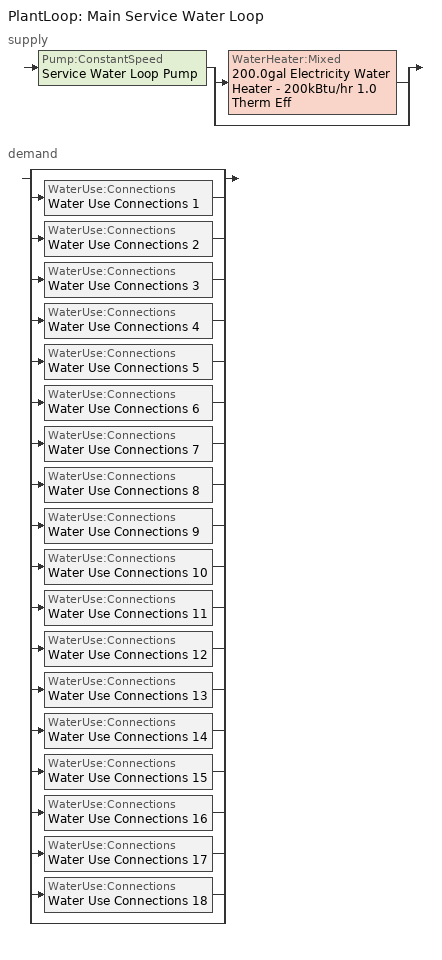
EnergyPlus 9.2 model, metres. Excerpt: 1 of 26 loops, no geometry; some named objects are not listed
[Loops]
PlantLoop 'Main Service Water Loop'
 supply: Pump:ConstantSpeed 'Service Water Loop Pump' > split
  | WaterHeater:Mixed '200.0gal Electricity Water Heater - 200kBtu/hr 1.0 Therm Eff'
  | bypass
 demand: split
  | bypass
  | WaterUse:Connections 'Water Use Connections 1'
  | WaterUse:Connections 'Water Use Connections 2'
  | WaterUse:Connections 'Water Use Connections 3'
  | WaterUse:Connections 'Water Use Connections 4'
  | WaterUse:Connections 'Water Use Connections 5'
  | WaterUse:Connections 'Water Use Connections 6'
  | WaterUse:Connections 'Water Use Connections 7'
  | WaterUse:Connections 'Water Use Connections 8'
  | WaterUse:Connections 'Water Use Connections 9'
  | WaterUse:Connections 'Water Use Connections 10'
  | WaterUse:Connections 'Water Use Connections 11'
  | WaterUse:Connections 'Water Use Connections 12'
  | WaterUse:Connections 'Water Use Connections 13'
  | WaterUse:Connections 'Water Use Connections 14'
  | WaterUse:Connections 'Water Use Connections 15'
  | WaterUse:Connections 'Water Use Connections 16'
  | WaterUse:Connections 'Water Use Connections 17'
  | WaterUse:Connections 'Water Use Connections 18'
  | bypass
[Sizing:Plant]
Main Service Water Loop: Loop Type=Heating; Design Loop Exit Temperature {C}=60; Loop Design Temperature Difference {deltaC}=5; Sizing Option=NonCoincident; Zone Timesteps in Averaging Window=1; Coincident Sizing Factor Mode=None
[Pump:ConstantSpeed]
Service Water Loop Pump: Design Flow Rate {m3/s}=Autosize; Design Pump Head {Pa}=29891; Design Power Consumption {W}=Autosize; Motor Efficiency=0.7; Fraction of Motor Inefficiencies to Fluid Stream=0; Pump Control Type=Intermittent; Design Power Sizing Method=PowerPerFlowPerPressure; Design Electric Power per Unit Flow Rate {W/(m3/s)}=348701.1; Design Shaft Power per Unit Flow Rate per Unit Head {W/((m3/s)-Pa)}=1.28205
[WaterHeater:Mixed]
200.0gal Electricity Water Heater - 200kBtu/hr 1.0 Therm Eff: Tank Volume {m3}=0.757082; Setpoint Temperature Schedule=Service Water Loop Temp - 140F; Deadband Temperature Difference {deltaC}=2; Maximum Temperature Limit {C}=82.2222; Heater Control Type=Cycle; Heater Maximum Capacity {W}=58614.2; Heater Ignition Minimum Flow Rate {m3/s}=0; Heater Ignition Delay {s}=0; Heater Fuel Type=Electricity; Heater Thermal Efficiency=1; Off Cycle Parasitic Fuel Consumption Rate {W}=783.965; Off Cycle Parasitic Fuel Type=Electricity; Off Cycle Parasitic Heat Fraction to Tank=0.8; On Cycle Parasitic Fuel Consumption Rate {W}=783.965; On Cycle Parasitic Fuel Type=Electricity; On Cycle Parasitic Heat Fraction to Tank=0; Ambient Temperature Indicator=Schedule; Ambient Temperature Schedule=Water Heater Ambient Temp Schedule - 70F; Off Cycle Loss Coefficient to Ambient Temperature {W/K}=3.88091; Off Cycle Loss Fraction to Zone=1; On Cycle Loss Coefficient to Ambient Temperature {W/K}=3.88091; On Cycle Loss Fraction to Zone=1; Use Side Effectiveness=1; Source Side Effectiveness=1; Use Side Design Flow Rate {m3/s}=Autosize; Source Side Design Flow Rate {m3/s}=Autosize; Indirect Water Heating Recovery Time {hr}=1.5; Source Side Flow Control Mode=IndirectHeatPrimarySetpoint
[PlantLoop]
Main Service Water Loop: Fluid Type=Water; Plant Equipment Operation Scheme=Main Service Water Loop Operation Schemes; Maximum Loop Temperature {C}=60; Minimum Loop Temperature {C}=10; Maximum Loop Flow Rate {m3/s}=Autosize; Minimum Loop Flow Rate {m3/s}=0; Plant Loop Volume {m3}=Autocalculate; Load Distribution Scheme=Optimal; Plant Loop Demand Calculation Scheme=SingleSetpoint
[PlantEquipmentList]
Main Service Water Loop Heating Equipment List: 200.0gal Electricity Water Heater - 200kBtu/hr 1.0 Therm Eff
[PlantEquipmentOperation:HeatingLoad]
Main Service Water Loop Heating Operation Scheme: Load Range 1 Lower Limit {W}=0; Load Range 1 Upper Limit {W}=1e+09; Range 1 Equipment List=Main Service Water Loop Heating Equipment List
[PlantEquipmentOperationSchemes]
Main Service Water Loop Operation Schemes: Control Scheme 1=Main Service Water Loop Heating Operation Scheme; Control Scheme 1 Schedule=Always On Discrete
[SetpointManager:Scheduled]
Service hot water setpoint manager: Control Variable=Temperature; Schedule=Service Water Loop Temp - 140F
[WaterUse:Equipment]
Name | Peak Flow Rate {m3/s} | Flow Rate Fraction Schedule | Target Temperature Schedule | Zone | Sensible Fraction Schedule | Latent Fraction Schedule
Cafeteria_zn_1_flr_1 Service Water Use 0.24gal/min | 1.52835e-05 | NECB-C-Service Water Heating | Schedule Ruleset 5 | Sp-Cafeteria_ZN_1_FLR_1 Sys-3 Flr-1 Sch-C HPlcmt-north ZN | Schedule Ruleset 3 | Schedule Ruleset 4
Computer_class_zn_1_flr_1 Service Water Use 0.12gal/min | 7.55588e-06 | NECB-D-Service Water Heating | Schedule Ruleset 8 | Sp-Computer_Class_ZN_1_FLR_1 Sys-3 Flr-1 Sch-D HPlcmt-north ZN | Schedule Ruleset 6 | Schedule Ruleset 7
Corner_class_1_pod_1_zn_1_flr_1 Service Water Use 0.07gal/min | 4.61748e-06 | NECB-D-Service Water Heating | Schedule Ruleset 11 | Sp-Corner_Class_1_Pod_1_ZN_1_FLR_1 Sys-3 Flr-1 Sch-D HPlcmt-south ZN | Schedule Ruleset 9 | Schedule Ruleset 10
Corner_class_1_pod_2_zn_1_flr_1 Service Water Use 0.07gal/min | 4.61748e-06 | NECB-D-Service Water Heating | Schedule Ruleset 14 | Sp-Corner_Class_1_Pod_2_ZN_1_FLR_1 Sys-3 Flr-1 Sch-D HPlcmt-south ZN | Schedule Ruleset 12 | Schedule Ruleset 13
Corner_class_1_pod_3_zn_1_flr_1 Service Water Use 0.07gal/min | 4.61748e-06 | NECB-D-Service Water Heating | Schedule Ruleset 17 | Sp-Corner_Class_1_Pod_3_ZN_1_FLR_1 Sys-3 Flr-1 Sch-D HPlcmt-south ZN | Schedule Ruleset 15 | Schedule Ruleset 16
Corner_class_2_pod_1_zn_1_flr_1 Service Water Use 0.07gal/min | 4.61748e-06 | NECB-D-Service Water Heating | Schedule Ruleset 20 | Sp-Corner_Class_2_Pod_1_ZN_1_FLR_1 Sys-3 Flr-1 Sch-D HPlcmt-north ZN | Schedule Ruleset 18 | Schedule Ruleset 19
Corner_class_2_pod_2_zn_1_flr_1 Service Water Use 0.07gal/min | 4.61748e-06 | NECB-D-Service Water Heating | Schedule Ruleset 23 | Sp-Corner_Class_2_Pod_2_ZN_1_FLR_1 Sys-3 Flr-1 Sch-D HPlcmt-north ZN | Schedule Ruleset 21 | Schedule Ruleset 22
Corner_class_2_pod_3_zn_1_flr_1 Service Water Use 0.07gal/min | 4.61748e-06 | NECB-D-Service Water Heating | Schedule Ruleset 26 | Sp-Corner_Class_2_Pod_3_ZN_1_FLR_1 Sys-3 Flr-1 Sch-D HPlcmt-north ZN | Schedule Ruleset 24 | Schedule Ruleset 25
Mult_class_1_pod_1_zn_1_flr_1 Service Water Use 0.35gal/min | 2.22479e-05 | NECB-D-Service Water Heating | Schedule Ruleset 29 | Sp-Mult_Class_1_Pod_1_ZN_1_FLR_1 Sys-3 Flr-1 Sch-D HPlcmt-south ZN | Schedule Ruleset 27 | Schedule Ruleset 28
Mult_class_1_pod_2_zn_1_flr_1 Service Water Use 0.35gal/min | 2.22479e-05 | NECB-D-Service Water Heating | Schedule Ruleset 32 | Sp-Mult_Class_1_Pod_2_ZN_1_FLR_1 Sys-3 Flr-1 Sch-D HPlcmt-south ZN | Schedule Ruleset 30 | Schedule Ruleset 31
Mult_class_1_pod_3_zn_1_flr_1 Service Water Use 0.35gal/min | 2.22479e-05 | NECB-D-Service Water Heating | Schedule Ruleset 35 | Sp-Mult_Class_1_Pod_3_ZN_1_FLR_1 Sys-3 Flr-1 Sch-D HPlcmt-south ZN | Schedule Ruleset 33 | Schedule Ruleset 34
Mult_class_2_pod_1_zn_1_flr_1 Service Water Use 0.35gal/min | 2.22479e-05 | NECB-D-Service Water Heating | Schedule Ruleset 38 | Sp-Mult_Class_2_Pod_1_ZN_1_FLR_1 Sys-3 Flr-1 Sch-D HPlcmt-north ZN | Schedule Ruleset 36 | Schedule Ruleset 37
Mult_class_2_pod_2_zn_1_flr_1 Service Water Use 0.35gal/min | 2.22479e-05 | NECB-D-Service Water Heating | Schedule Ruleset 41 | Sp-Mult_Class_2_Pod_2_ZN_1_FLR_1 Sys-3 Flr-1 Sch-D HPlcmt-north ZN | Schedule Ruleset 39 | Schedule Ruleset 40
Mult_class_2_pod_3_zn_1_flr_1 Service Water Use 0.23gal/min | 1.4692e-05 | NECB-D-Service Water Heating | Schedule Ruleset 44 | Sp-Mult_Class_2_Pod_3_ZN_1_FLR_1 Sys-3 Flr-1 Sch-D HPlcmt-north ZN | Schedule Ruleset 42 | Schedule Ruleset 43
Gym_zn_1_flr_1 Service Water Use 0.55gal/min | 3.45301e-05 | NECB-B-Service Water Heating | Schedule Ruleset 47 | Sp-Gym_ZN_1_FLR_1 Sys-3 Flr-1 Sch-B HPlcmt-east ZN | Schedule Ruleset 45 | Schedule Ruleset 46
Kitchen_zn_1_flr_1 Service Water Use 0.09gal/min | 5.4179e-06 | NECB-B-Service Water Heating | Schedule Ruleset 50 | Sp-Kitchen_ZN_1_FLR_1 Sys-3 Flr-1 Sch-B HPlcmt-east ZN | Schedule Ruleset 48 | Schedule Ruleset 49
Library_media_center_zn_1_flr_1 Service Water Use 0.15gal/min | 9.65851e-06 | NECB-C-Service Water Heating | Schedule Ruleset 53 | Sp-Library_Media_Center_ZN_1_FLR_1 Sys-3 Flr-1 Sch-C HPlcmt-east ZN | Schedule Ruleset 51 | Schedule Ruleset 52
Offices_zn_1_flr_1 Service Water Use 0.17gal/min | 1.06752e-05 | NECB-A-Service Water Heating | Schedule Ruleset 56 | Sp-Offices_ZN_1_FLR_1 Sys-3 Flr-1 Sch-A HPlcmt-east ZN | Schedule Ruleset 54 | Schedule Ruleset 55
[WaterUse:Connections]
Name | Water Use Equipment 1
Water Use Connections 1 | Cafeteria_zn_1_flr_1 Service Water Use 0.24gal/min
Water Use Connections 2 | Computer_class_zn_1_flr_1 Service Water Use 0.12gal/min
Water Use Connections 3 | Corner_class_1_pod_1_zn_1_flr_1 Service Water Use 0.07gal/min
Water Use Connections 4 | Corner_class_1_pod_2_zn_1_flr_1 Service Water Use 0.07gal/min
Water Use Connections 5 | Corner_class_1_pod_3_zn_1_flr_1 Service Water Use 0.07gal/min
Water Use Connections 6 | Corner_class_2_pod_1_zn_1_flr_1 Service Water Use 0.07gal/min
Water Use Connections 7 | Corner_class_2_pod_2_zn_1_flr_1 Service Water Use 0.07gal/min
Water Use Connections 8 | Corner_class_2_pod_3_zn_1_flr_1 Service Water Use 0.07gal/min
Water Use Connections 9 | Mult_class_1_pod_1_zn_1_flr_1 Service Water Use 0.35gal/min
Water Use Connections 10 | Mult_class_1_pod_2_zn_1_flr_1 Service Water Use 0.35gal/min
Water Use Connections 11 | Mult_class_1_pod_3_zn_1_flr_1 Service Water Use 0.35gal/min
Water Use Connections 12 | Mult_class_2_pod_1_zn_1_flr_1 Service Water Use 0.35gal/min
Water Use Connections 13 | Mult_class_2_pod_2_zn_1_flr_1 Service Water Use 0.35gal/min
Water Use Connections 14 | Mult_class_2_pod_3_zn_1_flr_1 Service Water Use 0.23gal/min
Water Use Connections 15 | Gym_zn_1_flr_1 Service Water Use 0.55gal/min
Water Use Connections 16 | Kitchen_zn_1_flr_1 Service Water Use 0.09gal/min
Water Use Connections 17 | Library_media_center_zn_1_flr_1 Service Water Use 0.15gal/min
Water Use Connections 18 | Offices_zn_1_flr_1 Service Water Use 0.17gal/min
[Schedule:Day:Interval]
NECB-A-Service Water Heating Default; NECB-A-Service Water Heating Default|Wkdy Day: No, 07:00, 0.05, 08:00, 0.1, 10:00, 0.5, 16:00, 0.9, 17:00, 0.7, 18:00, 0.5, 19:00, 0.3, 22:00, 0.2, 24:00, 0.05
NECB-A-Service Water Heating Sat Day; NECB-A-Service Water Heating Sun|Hol Day; NECB-D-Service Water Heating Sat Day; NECB-D-Service Water Heating Sun|Hol Day; Schedule Day 12; Schedule Day 15; Schedule Day 18; Schedule Day 21; Schedule Day 24; Schedule Day 27; Schedule Day 30; Schedule Day 33; Schedule Day 36; Schedule Day 39; Schedule Day 42; Schedule Day 45; Schedule Day 48; Schedule Day 51; Schedule Day 54; Schedule Day 57; Schedule Day 6; Schedule Day 9: No, 24:00, 0.05
NECB-B-Service Water Heating Default; NECB-B-Service Water Heating Default|Wkdy Day: No, 01:00, 0.6, 02:00, 0.5, 09:00, 0.05, 11:00, 0.7, 12:00, 0.4, 13:00, 0.5, 15:00, 0.6, 16:00, 0.4, 18:00, 0.3, 19:00, 0.4, 20:00, 0.5, 22:00, 0.8, 24:00, 0.9
NECB-B-Service Water Heating Sat Day: No, 01:00, 0.7, 02:00, 0.6, 09:00, 0.05, 11:00, 0.7, 12:00, 0.4, 13:00, 0.5, 15:00, 0.6, 16:00, 0.4, 18:00, 0.3, 19:00, 0.4, 20:00, 0.5, 22:00, 0.8, 24:00, 0.9
NECB-B-Service Water Heating Sun|Hol Day: No, 01:00, 0.5, 02:00, 0.6, 09:00, 0.05, 11:00, 0.7, 12:00, 0.4, 13:00, 0.5, 15:00, 0.6, 16:00, 0.4, 18:00, 0.3, 19:00, 0.4, 20:00, 0.5, 22:00, 0.8, 24:00, 0.5
NECB-C-Service Water Heating Default; NECB-C-Service Water Heating Default|Wkdy Day: No, 08:00, 0.05, 09:00, 0.1, 10:00, 0.2, 11:00, 0.3, 12:00, 0.4, 16:00, 0.8, 17:00, 0.6, 18:00, 0.4, 19:00, 0.3, 21:00, 0.2, 24:00, 0.05
NECB-C-Service Water Heating Sat Day: No, 08:00, 0.05, 09:00, 0.1, 10:00, 0.2, 11:00, 0.3, 12:00, 0.5, 16:00, 0.9, 17:00, 0.7, 18:00, 0.5, 19:00, 0.3, 21:00, 0.2, 24:00, 0.05
NECB-C-Service Water Heating Sun|Hol Day: No, 10:00, 0.05, 11:00, 0.1, 12:00, 0.2, 13:00, 0.4, 15:00, 0.8, 16:00, 0.6, 17:00, 0.4, 18:00, 0.3, 19:00, 0.2, 24:00, 0.05
NECB-D-Service Water Heating Default; NECB-D-Service Water Heating Default|Wkdy Day: No, 08:00, 0.05, 10:00, 0.5, 16:00, 0.9, 17:00, 0.7, 18:00, 0.3, 21:00, 0.5, 22:00, 0.3, 24:00, 0.05
Schedule Day 10; Schedule Day 13; Schedule Day 16; Schedule Day 19; Schedule Day 22; Schedule Day 25; Schedule Day 28; Schedule Day 31; Schedule Day 34; Schedule Day 37; Schedule Day 40; Schedule Day 43; Schedule Day 46; Schedule Day 49; Schedule Day 52; Schedule Day 55; Schedule Day 58; Schedule Day 7; Service Water Loop Temp - 140F Default: No, 24:00, 60
Schedule Day 11; Schedule Day 14; Schedule Day 17; Schedule Day 20; Schedule Day 23; Schedule Day 26; Schedule Day 29; Schedule Day 32; Schedule Day 35; Schedule Day 38; Schedule Day 41; Schedule Day 44; Schedule Day 47; Schedule Day 5; Schedule Day 50; Schedule Day 53; Schedule Day 56; Schedule Day 8: No, 24:00, 0.2
Water Heater Ambient Temp Schedule - 70F Default: No, 24:00, 21.1111
[Schedule:Week:Daily]
Schedule:Week:Daily {a78f4cea-ab76-4a4e-b8c5-b7e98d098ca7}: NECB-A-Service Water Heating Sun|Hol Day, NECB-A-Service Water Heating Default|Wkdy Day, NECB-A-Service Water Heating Default|Wkdy Day, NECB-A-Service Water Heating Default|Wkdy Day, NECB-A-Service Water Heating Default|Wkdy Day, NECB-A-Service Water Heating Default|Wkdy Day, NECB-A-Service Water Heating Sat Day, NECB-A-Service Water Heating Default, NECB-A-Service Water Heating Default, NECB-A-Service Water Heating Default, NECB-A-Service Water Heating Default, NECB-A-Service Water Heating Default
Schedule:Week:Daily {52730e69-b7ad-421f-962a-387f904d25fb}: NECB-B-Service Water Heating Sun|Hol Day, NECB-B-Service Water Heating Default|Wkdy Day, NECB-B-Service Water Heating Default|Wkdy Day, NECB-B-Service Water Heating Default|Wkdy Day, NECB-B-Service Water Heating Default|Wkdy Day, NECB-B-Service Water Heating Default|Wkdy Day, NECB-B-Service Water Heating Sat Day, NECB-B-Service Water Heating Default, NECB-B-Service Water Heating Default, NECB-B-Service Water Heating Default, NECB-B-Service Water Heating Default, NECB-B-Service Water Heating Default
Schedule:Week:Daily {80be7eee-23ab-470e-a62c-d030de4deb5c}: NECB-C-Service Water Heating Sun|Hol Day, NECB-C-Service Water Heating Default|Wkdy Day, NECB-C-Service Water Heating Default|Wkdy Day, NECB-C-Service Water Heating Default|Wkdy Day, NECB-C-Service Water Heating Default|Wkdy Day, NECB-C-Service Water Heating Default|Wkdy Day, NECB-C-Service Water Heating Sat Day, NECB-C-Service Water Heating Default, NECB-C-Service Water Heating Default, NECB-C-Service Water Heating Default, NECB-C-Service Water Heating Default, NECB-C-Service Water Heating Default
Schedule:Week:Daily {2a58f077-c1cb-4620-93a1-dd77ef54ba33}: NECB-D-Service Water Heating Sun|Hol Day, NECB-D-Service Water Heating Default|Wkdy Day, NECB-D-Service Water Heating Default|Wkdy Day, NECB-D-Service Water Heating Default|Wkdy Day, NECB-D-Service Water Heating Default|Wkdy Day, NECB-D-Service Water Heating Default|Wkdy Day, NECB-D-Service Water Heating Sat Day, NECB-D-Service Water Heating Default, NECB-D-Service Water Heating Default, NECB-D-Service Water Heating Default, NECB-D-Service Water Heating Default, NECB-D-Service Water Heating Default
Schedule:Week:Daily {3353ea0d-dbdd-4fd1-aac7-25360fbe0cad}: Schedule Day 12, Schedule Day 12, Schedule Day 12, Schedule Day 12, Schedule Day 12, Schedule Day 12, Schedule Day 12, Schedule Day 12, Schedule Day 12, Schedule Day 12, Schedule Day 12, Schedule Day 12
Schedule:Week:Daily {5047a3dc-58f2-4488-a970-eb2abe095d2f}: Schedule Day 13, Schedule Day 13, Schedule Day 13, Schedule Day 13, Schedule Day 13, Schedule Day 13, Schedule Day 13, Schedule Day 13, Schedule Day 13, Schedule Day 13, Schedule Day 13, Schedule Day 13
Schedule:Week:Daily {c1698169-3f7a-46f7-9181-6dd57e6fdbff}: Schedule Day 14, Schedule Day 14, Schedule Day 14, Schedule Day 14, Schedule Day 14, Schedule Day 14, Schedule Day 14, Schedule Day 14, Schedule Day 14, Schedule Day 14, Schedule Day 14, Schedule Day 14
Schedule:Week:Daily {fa3f5bdb-f14a-428e-a085-42ab189a6429}: Schedule Day 15, Schedule Day 15, Schedule Day 15, Schedule Day 15, Schedule Day 15, Schedule Day 15, Schedule Day 15, Schedule Day 15, Schedule Day 15, Schedule Day 15, Schedule Day 15, Schedule Day 15
Schedule:Week:Daily {ee77982d-8467-46d8-b810-241941df3435}: Schedule Day 16, Schedule Day 16, Schedule Day 16, Schedule Day 16, Schedule Day 16, Schedule Day 16, Schedule Day 16, Schedule Day 16, Schedule Day 16, Schedule Day 16, Schedule Day 16, Schedule Day 16
Schedule:Week:Daily {e0107246-6e35-4d73-b354-ab24242823ba}: Schedule Day 17, Schedule Day 17, Schedule Day 17, Schedule Day 17, Schedule Day 17, Schedule Day 17, Schedule Day 17, Schedule Day 17, Schedule Day 17, Schedule Day 17, Schedule Day 17, Schedule Day 17
Schedule:Week:Daily {ec4f37af-c50c-4d8f-b6c8-00a074964590}: Schedule Day 18, Schedule Day 18, Schedule Day 18, Schedule Day 18, Schedule Day 18, Schedule Day 18, Schedule Day 18, Schedule Day 18, Schedule Day 18, Schedule Day 18, Schedule Day 18, Schedule Day 18
Schedule:Week:Daily {d2ac86a6-5f09-47a7-b195-749967d70019}: Schedule Day 19, Schedule Day 19, Schedule Day 19, Schedule Day 19, Schedule Day 19, Schedule Day 19, Schedule Day 19, Schedule Day 19, Schedule Day 19, Schedule Day 19, Schedule Day 19, Schedule Day 19
Schedule:Week:Daily {c34db150-bfa4-49a7-9891-35c0eec757a1}: Schedule Day 20, Schedule Day 20, Schedule Day 20, Schedule Day 20, Schedule Day 20, Schedule Day 20, Schedule Day 20, Schedule Day 20, Schedule Day 20, Schedule Day 20, Schedule Day 20, Schedule Day 20
Schedule:Week:Daily {0a9c2769-dc22-49c8-b60e-c9efa009077f}: Schedule Day 21, Schedule Day 21, Schedule Day 21, Schedule Day 21, Schedule Day 21, Schedule Day 21, Schedule Day 21, Schedule Day 21, Schedule Day 21, Schedule Day 21, Schedule Day 21, Schedule Day 21
Schedule:Week:Daily {b9025b0a-c0f2-4bce-ab92-e2c23c0efa7c}: Schedule Day 22, Schedule Day 22, Schedule Day 22, Schedule Day 22, Schedule Day 22, Schedule Day 22, Schedule Day 22, Schedule Day 22, Schedule Day 22, Schedule Day 22, Schedule Day 22, Schedule Day 22
Schedule:Week:Daily {f6fed9dc-e17b-4d05-88db-57013e5073c2}: Schedule Day 23, Schedule Day 23, Schedule Day 23, Schedule Day 23, Schedule Day 23, Schedule Day 23, Schedule Day 23, Schedule Day 23, Schedule Day 23, Schedule Day 23, Schedule Day 23, Schedule Day 23
Schedule:Week:Daily {975452e7-e2b5-4f91-90db-2a3885a07773}: Schedule Day 24, Schedule Day 24, Schedule Day 24, Schedule Day 24, Schedule Day 24, Schedule Day 24, Schedule Day 24, Schedule Day 24, Schedule Day 24, Schedule Day 24, Schedule Day 24, Schedule Day 24
Schedule:Week:Daily {fdadf7a1-3852-4001-93af-d7901101cd99}: Schedule Day 25, Schedule Day 25, Schedule Day 25, Schedule Day 25, Schedule Day 25, Schedule Day 25, Schedule Day 25, Schedule Day 25, Schedule Day 25, Schedule Day 25, Schedule Day 25, Schedule Day 25
Schedule:Week:Daily {589c601d-48ac-4772-a744-0a283f34b622}: Schedule Day 26, Schedule Day 26, Schedule Day 26, Schedule Day 26, Schedule Day 26, Schedule Day 26, Schedule Day 26, Schedule Day 26, Schedule Day 26, Schedule Day 26, Schedule Day 26, Schedule Day 26
Schedule:Week:Daily {6052e11c-eae7-42fd-b319-07be812e9067}: Schedule Day 27, Schedule Day 27, Schedule Day 27, Schedule Day 27, Schedule Day 27, Schedule Day 27, Schedule Day 27, Schedule Day 27, Schedule Day 27, Schedule Day 27, Schedule Day 27, Schedule Day 27
Schedule:Week:Daily {bf0a06bb-88f0-4ced-8a0e-6c4e49dd5276}: Schedule Day 28, Schedule Day 28, Schedule Day 28, Schedule Day 28, Schedule Day 28, Schedule Day 28, Schedule Day 28, Schedule Day 28, Schedule Day 28, Schedule Day 28, Schedule Day 28, Schedule Day 28
Schedule:Week:Daily {6e2e760c-594c-48b2-a934-6afb88fd2189}: Schedule Day 29, Schedule Day 29, Schedule Day 29, Schedule Day 29, Schedule Day 29, Schedule Day 29, Schedule Day 29, Schedule Day 29, Schedule Day 29, Schedule Day 29, Schedule Day 29, Schedule Day 29
Schedule:Week:Daily {ca6c490d-7559-4bd1-a064-600ac7144b00}: Schedule Day 30, Schedule Day 30, Schedule Day 30, Schedule Day 30, Schedule Day 30, Schedule Day 30, Schedule Day 30, Schedule Day 30, Schedule Day 30, Schedule Day 30, Schedule Day 30, Schedule Day 30
Schedule:Week:Daily {01fac293-58ce-4cd2-814d-c30aa6795666}: Schedule Day 31, Schedule Day 31, Schedule Day 31, Schedule Day 31, Schedule Day 31, Schedule Day 31, Schedule Day 31, Schedule Day 31, Schedule Day 31, Schedule Day 31, Schedule Day 31, Schedule Day 31
Schedule:Week:Daily {1463ea37-e6fb-4473-ab51-8cf820870bf2}: Schedule Day 5, Schedule Day 5, Schedule Day 5, Schedule Day 5, Schedule Day 5, Schedule Day 5, Schedule Day 5, Schedule Day 5, Schedule Day 5, Schedule Day 5, Schedule Day 5, Schedule Day 5
Schedule:Week:Daily {31c70c9e-4a98-4a86-a34b-888bec21c2c0}: Schedule Day 32, Schedule Day 32, Schedule Day 32, Schedule Day 32, Schedule Day 32, Schedule Day 32, Schedule Day 32, Schedule Day 32, Schedule Day 32, Schedule Day 32, Schedule Day 32, Schedule Day 32
Schedule:Week:Daily {76b2e15e-1ef6-4210-a57f-6d283fde5a54}: Schedule Day 33, Schedule Day 33, Schedule Day 33, Schedule Day 33, Schedule Day 33, Schedule Day 33, Schedule Day 33, Schedule Day 33, Schedule Day 33, Schedule Day 33, Schedule Day 33, Schedule Day 33
Schedule:Week:Daily {be26de18-2a03-44e2-81c5-e679a8d9daa1}: Schedule Day 34, Schedule Day 34, Schedule Day 34, Schedule Day 34, Schedule Day 34, Schedule Day 34, Schedule Day 34, Schedule Day 34, Schedule Day 34, Schedule Day 34, Schedule Day 34, Schedule Day 34
Schedule:Week:Daily {b19e87b7-1070-4368-a4e3-dd55e5461132}: Schedule Day 35, Schedule Day 35, Schedule Day 35, Schedule Day 35, Schedule Day 35, Schedule Day 35, Schedule Day 35, Schedule Day 35, Schedule Day 35, Schedule Day 35, Schedule Day 35, Schedule Day 35
Schedule:Week:Daily {b19e278d-70ca-463b-9a76-268e3eed15b9}: Schedule Day 36, Schedule Day 36, Schedule Day 36, Schedule Day 36, Schedule Day 36, Schedule Day 36, Schedule Day 36, Schedule Day 36, Schedule Day 36, Schedule Day 36, Schedule Day 36, Schedule Day 36
Schedule:Week:Daily {31699b16-6e59-46a6-a854-2b79a4a21345}: Schedule Day 37, Schedule Day 37, Schedule Day 37, Schedule Day 37, Schedule Day 37, Schedule Day 37, Schedule Day 37, Schedule Day 37, Schedule Day 37, Schedule Day 37, Schedule Day 37, Schedule Day 37
Schedule:Week:Daily {206d8d00-bf31-457f-a8d8-dc9a86442b7e}: Schedule Day 38, Schedule Day 38, Schedule Day 38, Schedule Day 38, Schedule Day 38, Schedule Day 38, Schedule Day 38, Schedule Day 38, Schedule Day 38, Schedule Day 38, Schedule Day 38, Schedule Day 38
Schedule:Week:Daily {c3d2893f-6d0a-44d8-8a1e-f55fb9a5ec3f}: Schedule Day 39, Schedule Day 39, Schedule Day 39, Schedule Day 39, Schedule Day 39, Schedule Day 39, Schedule Day 39, Schedule Day 39, Schedule Day 39, Schedule Day 39, Schedule Day 39, Schedule Day 39
Schedule:Week:Daily {9fbc2334-dee1-4290-b2ac-4569e885d661}: Schedule Day 40, Schedule Day 40, Schedule Day 40, Schedule Day 40, Schedule Day 40, Schedule Day 40, Schedule Day 40, Schedule Day 40, Schedule Day 40, Schedule Day 40, Schedule Day 40, Schedule Day 40
Schedule:Week:Daily {f4ac4840-139e-49ea-9987-f16946da860c}: Schedule Day 41, Schedule Day 41, Schedule Day 41, Schedule Day 41, Schedule Day 41, Schedule Day 41, Schedule Day 41, Schedule Day 41, Schedule Day 41, Schedule Day 41, Schedule Day 41, Schedule Day 41
Schedule:Week:Daily {3ec4df6b-3ba7-40c9-8833-e68894097a23}: Schedule Day 6, Schedule Day 6, Schedule Day 6, Schedule Day 6, Schedule Day 6, Schedule Day 6, Schedule Day 6, Schedule Day 6, Schedule Day 6, Schedule Day 6, Schedule Day 6, Schedule Day 6
Schedule:Week:Daily {84fffdf6-1cd0-40d3-bf15-fd28a460a0c5}: Schedule Day 42, Schedule Day 42, Schedule Day 42, Schedule Day 42, Schedule Day 42, Schedule Day 42, Schedule Day 42, Schedule Day 42, Schedule Day 42, Schedule Day 42, Schedule Day 42, Schedule Day 42
Schedule:Week:Daily {3cccddf7-10d1-4fcd-af7d-bfda104d46da}: Schedule Day 43, Schedule Day 43, Schedule Day 43, Schedule Day 43, Schedule Day 43, Schedule Day 43, Schedule Day 43, Schedule Day 43, Schedule Day 43, Schedule Day 43, Schedule Day 43, Schedule Day 43
Schedule:Week:Daily {1a176f7d-11fc-473b-8ece-663a2735c286}: Schedule Day 44, Schedule Day 44, Schedule Day 44, Schedule Day 44, Schedule Day 44, Schedule Day 44, Schedule Day 44, Schedule Day 44, Schedule Day 44, Schedule Day 44, Schedule Day 44, Schedule Day 44
Schedule:Week:Daily {001df095-6d40-40c9-ba86-8c513a1f1626}: Schedule Day 45, Schedule Day 45, Schedule Day 45, Schedule Day 45, Schedule Day 45, Schedule Day 45, Schedule Day 45, Schedule Day 45, Schedule Day 45, Schedule Day 45, Schedule Day 45, Schedule Day 45
Schedule:Week:Daily {ad31493e-1c42-419d-9ef0-a69a1b509038}: Schedule Day 46, Schedule Day 46, Schedule Day 46, Schedule Day 46, Schedule Day 46, Schedule Day 46, Schedule Day 46, Schedule Day 46, Schedule Day 46, Schedule Day 46, Schedule Day 46, Schedule Day 46
Schedule:Week:Daily {5131f118-db90-454b-8afe-10a564874182}: Schedule Day 47, Schedule Day 47, Schedule Day 47, Schedule Day 47, Schedule Day 47, Schedule Day 47, Schedule Day 47, Schedule Day 47, Schedule Day 47, Schedule Day 47, Schedule Day 47, Schedule Day 47
Schedule:Week:Daily {e0fea4cf-232c-4d88-aaa4-82b488b17c41}: Schedule Day 48, Schedule Day 48, Schedule Day 48, Schedule Day 48, Schedule Day 48, Schedule Day 48, Schedule Day 48, Schedule Day 48, Schedule Day 48, Schedule Day 48, Schedule Day 48, Schedule Day 48
Schedule:Week:Daily {a172eb49-1647-4b1a-bd18-164f357dec06}: Schedule Day 49, Schedule Day 49, Schedule Day 49, Schedule Day 49, Schedule Day 49, Schedule Day 49, Schedule Day 49, Schedule Day 49, Schedule Day 49, Schedule Day 49, Schedule Day 49, Schedule Day 49
Schedule:Week:Daily {9bd9a00b-08c5-4288-9b16-0a2df14b00fc}: Schedule Day 50, Schedule Day 50, Schedule Day 50, Schedule Day 50, Schedule Day 50, Schedule Day 50, Schedule Day 50, Schedule Day 50, Schedule Day 50, Schedule Day 50, Schedule Day 50, Schedule Day 50
Schedule:Week:Daily {f8952d18-0de8-4a9a-9adb-5b237f309135}: Schedule Day 51, Schedule Day 51, Schedule Day 51, Schedule Day 51, Schedule Day 51, Schedule Day 51, Schedule Day 51, Schedule Day 51, Schedule Day 51, Schedule Day 51, Schedule Day 51, Schedule Day 51
Schedule:Week:Daily {4bb83868-75ea-4aa8-a8dc-6336fa3d50e3}: Schedule Day 7, Schedule Day 7, Schedule Day 7, Schedule Day 7, Schedule Day 7, Schedule Day 7, Schedule Day 7, Schedule Day 7, Schedule Day 7, Schedule Day 7, Schedule Day 7, Schedule Day 7
Schedule:Week:Daily {b3478b23-a653-4962-abfe-c2e5561e0b06}: Schedule Day 52, Schedule Day 52, Schedule Day 52, Schedule Day 52, Schedule Day 52, Schedule Day 52, Schedule Day 52, Schedule Day 52, Schedule Day 52, Schedule Day 52, Schedule Day 52, Schedule Day 52
Schedule:Week:Daily {da44aad3-7fa9-466d-8696-4756b41317fd}: Schedule Day 53, Schedule Day 53, Schedule Day 53, Schedule Day 53, Schedule Day 53, Schedule Day 53, Schedule Day 53, Schedule Day 53, Schedule Day 53, Schedule Day 53, Schedule Day 53, Schedule Day 53
Schedule:Week:Daily {a468b5d3-c667-4727-8fc0-52ca209c65a4}: Schedule Day 54, Schedule Day 54, Schedule Day 54, Schedule Day 54, Schedule Day 54, Schedule Day 54, Schedule Day 54, Schedule Day 54, Schedule Day 54, Schedule Day 54, Schedule Day 54, Schedule Day 54
Schedule:Week:Daily {caf1b8e2-3c23-4890-a6fd-3b5e40f87655}: Schedule Day 55, Schedule Day 55, Schedule Day 55, Schedule Day 55, Schedule Day 55, Schedule Day 55, Schedule Day 55, Schedule Day 55, Schedule Day 55, Schedule Day 55, Schedule Day 55, Schedule Day 55
Schedule:Week:Daily {859c3a44-00d6-4a0d-a1dd-cfc4ed0e9306}: Schedule Day 56, Schedule Day 56, Schedule Day 56, Schedule Day 56, Schedule Day 56, Schedule Day 56, Schedule Day 56, Schedule Day 56, Schedule Day 56, Schedule Day 56, Schedule Day 56, Schedule Day 56
Schedule:Week:Daily {6a308bd8-381b-4b7e-afd3-bc70dbda2a88}: Schedule Day 57, Schedule Day 57, Schedule Day 57, Schedule Day 57, Schedule Day 57, Schedule Day 57, Schedule Day 57, Schedule Day 57, Schedule Day 57, Schedule Day 57, Schedule Day 57, Schedule Day 57
Schedule:Week:Daily {50815fc4-7aa5-432a-93c5-d140168d029f}: Schedule Day 58, Schedule Day 58, Schedule Day 58, Schedule Day 58, Schedule Day 58, Schedule Day 58, Schedule Day 58, Schedule Day 58, Schedule Day 58, Schedule Day 58, Schedule Day 58, Schedule Day 58
Schedule:Week:Daily {e285270d-e12f-40d0-ad3f-512472013f01}: Schedule Day 8, Schedule Day 8, Schedule Day 8, Schedule Day 8, Schedule Day 8, Schedule Day 8, Schedule Day 8, Schedule Day 8, Schedule Day 8, Schedule Day 8, Schedule Day 8, Schedule Day 8
Schedule:Week:Daily {7f935af8-92f9-4ded-a975-0fffcca9425c}: Schedule Day 9, Schedule Day 9, Schedule Day 9, Schedule Day 9, Schedule Day 9, Schedule Day 9, Schedule Day 9, Schedule Day 9, Schedule Day 9, Schedule Day 9, Schedule Day 9, Schedule Day 9
Schedule:Week:Daily {5979fe68-a409-433a-8bd6-f851314172a8}: Schedule Day 10, Schedule Day 10, Schedule Day 10, Schedule Day 10, Schedule Day 10, Schedule Day 10, Schedule Day 10, Schedule Day 10, Schedule Day 10, Schedule Day 10, Schedule Day 10, Schedule Day 10
Schedule:Week:Daily {597d0716-720d-40dc-b2b7-87ac86eeba1b}: Schedule Day 11, Schedule Day 11, Schedule Day 11, Schedule Day 11, Schedule Day 11, Schedule Day 11, Schedule Day 11, Schedule Day 11, Schedule Day 11, Schedule Day 11, Schedule Day 11, Schedule Day 11
Schedule:Week:Daily {59ffe453-a1b7-43f9-b865-9c2dccd3d33e}: Service Water Loop Temp - 140F Default, Service Water Loop Temp - 140F Default, Service Water Loop Temp - 140F Default, Service Water Loop Temp - 140F Default, Service Water Loop Temp - 140F Default, Service Water Loop Temp - 140F Default, Service Water Loop Temp - 140F Default, Service Water Loop Temp - 140F Default, Service Water Loop Temp - 140F Default, Service Water Loop Temp - 140F Default, Service Water Loop Temp - 140F Default, Service Water Loop Temp - 140F Default
Schedule:Week:Daily {70180256-ab0d-47e7-b51b-33b47b02e7de}: Water Heater Ambient Temp Schedule - 70F Default, Water Heater Ambient Temp Schedule - 70F Default, Water Heater Ambient Temp Schedule - 70F Default, Water Heater Ambient Temp Schedule - 70F Default, Water Heater Ambient Temp Schedule - 70F Default, Water Heater Ambient Temp Schedule - 70F Default, Water Heater Ambient Temp Schedule - 70F Default, Water Heater Ambient Temp Schedule - 70F Default, Water Heater Ambient Temp Schedule - 70F Default, Water Heater Ambient Temp Schedule - 70F Default, Water Heater Ambient Temp Schedule - 70F Default, Water Heater Ambient Temp Schedule - 70F Default
[Schedule:Year]
NECB-A-Service Water Heating: Schedule:Week:Daily {a78f4cea-ab76-4a4e-b8c5-b7e98d098ca7}, 1, 1, 12, 31
NECB-B-Service Water Heating: Schedule:Week:Daily {52730e69-b7ad-421f-962a-387f904d25fb}, 1, 1, 12, 31
NECB-C-Service Water Heating: Schedule:Week:Daily {80be7eee-23ab-470e-a62c-d030de4deb5c}, 1, 1, 12, 31
NECB-D-Service Water Heating: Schedule:Week:Daily {2a58f077-c1cb-4620-93a1-dd77ef54ba33}, 1, 1, 12, 31
Schedule Ruleset 10: Schedule:Week:Daily {3353ea0d-dbdd-4fd1-aac7-25360fbe0cad}, 1, 1, 12, 31
Schedule Ruleset 11: Schedule:Week:Daily {5047a3dc-58f2-4488-a970-eb2abe095d2f}, 1, 1, 12, 31
Schedule Ruleset 12: Schedule:Week:Daily {c1698169-3f7a-46f7-9181-6dd57e6fdbff}, 1, 1, 12, 31
Schedule Ruleset 13: Schedule:Week:Daily {fa3f5bdb-f14a-428e-a085-42ab189a6429}, 1, 1, 12, 31
Schedule Ruleset 14: Schedule:Week:Daily {ee77982d-8467-46d8-b810-241941df3435}, 1, 1, 12, 31
Schedule Ruleset 15: Schedule:Week:Daily {e0107246-6e35-4d73-b354-ab24242823ba}, 1, 1, 12, 31
Schedule Ruleset 16: Schedule:Week:Daily {ec4f37af-c50c-4d8f-b6c8-00a074964590}, 1, 1, 12, 31
Schedule Ruleset 17: Schedule:Week:Daily {d2ac86a6-5f09-47a7-b195-749967d70019}, 1, 1, 12, 31
Schedule Ruleset 18: Schedule:Week:Daily {c34db150-bfa4-49a7-9891-35c0eec757a1}, 1, 1, 12, 31
Schedule Ruleset 19: Schedule:Week:Daily {0a9c2769-dc22-49c8-b60e-c9efa009077f}, 1, 1, 12, 31
Schedule Ruleset 20: Schedule:Week:Daily {b9025b0a-c0f2-4bce-ab92-e2c23c0efa7c}, 1, 1, 12, 31
Schedule Ruleset 21: Schedule:Week:Daily {f6fed9dc-e17b-4d05-88db-57013e5073c2}, 1, 1, 12, 31
Schedule Ruleset 22: Schedule:Week:Daily {975452e7-e2b5-4f91-90db-2a3885a07773}, 1, 1, 12, 31
Schedule Ruleset 23: Schedule:Week:Daily {fdadf7a1-3852-4001-93af-d7901101cd99}, 1, 1, 12, 31
Schedule Ruleset 24: Schedule:Week:Daily {589c601d-48ac-4772-a744-0a283f34b622}, 1, 1, 12, 31
Schedule Ruleset 25: Schedule:Week:Daily {6052e11c-eae7-42fd-b319-07be812e9067}, 1, 1, 12, 31
Schedule Ruleset 26: Schedule:Week:Daily {bf0a06bb-88f0-4ced-8a0e-6c4e49dd5276}, 1, 1, 12, 31
Schedule Ruleset 27: Schedule:Week:Daily {6e2e760c-594c-48b2-a934-6afb88fd2189}, 1, 1, 12, 31
Schedule Ruleset 28: Schedule:Week:Daily {ca6c490d-7559-4bd1-a064-600ac7144b00}, 1, 1, 12, 31
Schedule Ruleset 29: Schedule:Week:Daily {01fac293-58ce-4cd2-814d-c30aa6795666}, 1, 1, 12, 31
Schedule Ruleset 3: Schedule:Week:Daily {1463ea37-e6fb-4473-ab51-8cf820870bf2}, 1, 1, 12, 31
Schedule Ruleset 30: Schedule:Week:Daily {31c70c9e-4a98-4a86-a34b-888bec21c2c0}, 1, 1, 12, 31
Schedule Ruleset 31: Schedule:Week:Daily {76b2e15e-1ef6-4210-a57f-6d283fde5a54}, 1, 1, 12, 31
Schedule Ruleset 32: Schedule:Week:Daily {be26de18-2a03-44e2-81c5-e679a8d9daa1}, 1, 1, 12, 31
Schedule Ruleset 33: Schedule:Week:Daily {b19e87b7-1070-4368-a4e3-dd55e5461132}, 1, 1, 12, 31
Schedule Ruleset 34: Schedule:Week:Daily {b19e278d-70ca-463b-9a76-268e3eed15b9}, 1, 1, 12, 31
Schedule Ruleset 35: Schedule:Week:Daily {31699b16-6e59-46a6-a854-2b79a4a21345}, 1, 1, 12, 31
Schedule Ruleset 36: Schedule:Week:Daily {206d8d00-bf31-457f-a8d8-dc9a86442b7e}, 1, 1, 12, 31
Schedule Ruleset 37: Schedule:Week:Daily {c3d2893f-6d0a-44d8-8a1e-f55fb9a5ec3f}, 1, 1, 12, 31
Schedule Ruleset 38: Schedule:Week:Daily {9fbc2334-dee1-4290-b2ac-4569e885d661}, 1, 1, 12, 31
Schedule Ruleset 39: Schedule:Week:Daily {f4ac4840-139e-49ea-9987-f16946da860c}, 1, 1, 12, 31
Schedule Ruleset 4: Schedule:Week:Daily {3ec4df6b-3ba7-40c9-8833-e68894097a23}, 1, 1, 12, 31
Schedule Ruleset 40: Schedule:Week:Daily {84fffdf6-1cd0-40d3-bf15-fd28a460a0c5}, 1, 1, 12, 31
Schedule Ruleset 41: Schedule:Week:Daily {3cccddf7-10d1-4fcd-af7d-bfda104d46da}, 1, 1, 12, 31
Schedule Ruleset 42: Schedule:Week:Daily {1a176f7d-11fc-473b-8ece-663a2735c286}, 1, 1, 12, 31
Schedule Ruleset 43: Schedule:Week:Daily {001df095-6d40-40c9-ba86-8c513a1f1626}, 1, 1, 12, 31
Schedule Ruleset 44: Schedule:Week:Daily {ad31493e-1c42-419d-9ef0-a69a1b509038}, 1, 1, 12, 31
Schedule Ruleset 45: Schedule:Week:Daily {5131f118-db90-454b-8afe-10a564874182}, 1, 1, 12, 31
Schedule Ruleset 46: Schedule:Week:Daily {e0fea4cf-232c-4d88-aaa4-82b488b17c41}, 1, 1, 12, 31
Schedule Ruleset 47: Schedule:Week:Daily {a172eb49-1647-4b1a-bd18-164f357dec06}, 1, 1, 12, 31
Schedule Ruleset 48: Schedule:Week:Daily {9bd9a00b-08c5-4288-9b16-0a2df14b00fc}, 1, 1, 12, 31
Schedule Ruleset 49: Schedule:Week:Daily {f8952d18-0de8-4a9a-9adb-5b237f309135}, 1, 1, 12, 31
Schedule Ruleset 5: Schedule:Week:Daily {4bb83868-75ea-4aa8-a8dc-6336fa3d50e3}, 1, 1, 12, 31
Schedule Ruleset 50: Schedule:Week:Daily {b3478b23-a653-4962-abfe-c2e5561e0b06}, 1, 1, 12, 31
Schedule Ruleset 51: Schedule:Week:Daily {da44aad3-7fa9-466d-8696-4756b41317fd}, 1, 1, 12, 31
Schedule Ruleset 52: Schedule:Week:Daily {a468b5d3-c667-4727-8fc0-52ca209c65a4}, 1, 1, 12, 31
Schedule Ruleset 53: Schedule:Week:Daily {caf1b8e2-3c23-4890-a6fd-3b5e40f87655}, 1, 1, 12, 31
Schedule Ruleset 54: Schedule:Week:Daily {859c3a44-00d6-4a0d-a1dd-cfc4ed0e9306}, 1, 1, 12, 31
Schedule Ruleset 55: Schedule:Week:Daily {6a308bd8-381b-4b7e-afd3-bc70dbda2a88}, 1, 1, 12, 31
Schedule Ruleset 56: Schedule:Week:Daily {50815fc4-7aa5-432a-93c5-d140168d029f}, 1, 1, 12, 31
Schedule Ruleset 6: Schedule:Week:Daily {e285270d-e12f-40d0-ad3f-512472013f01}, 1, 1, 12, 31
Schedule Ruleset 7: Schedule:Week:Daily {7f935af8-92f9-4ded-a975-0fffcca9425c}, 1, 1, 12, 31
Schedule Ruleset 8: Schedule:Week:Daily {5979fe68-a409-433a-8bd6-f851314172a8}, 1, 1, 12, 31
Schedule Ruleset 9: Schedule:Week:Daily {597d0716-720d-40dc-b2b7-87ac86eeba1b}, 1, 1, 12, 31
Service Water Loop Temp - 140F: Schedule:Week:Daily {59ffe453-a1b7-43f9-b865-9c2dccd3d33e}, 1, 1, 12, 31
Water Heater Ambient Temp Schedule - 70F: Schedule:Week:Daily {70180256-ab0d-47e7-b51b-33b47b02e7de}, 1, 1, 12, 31
[Schedule:Constant]
Always On Discrete: OnOff, 1
